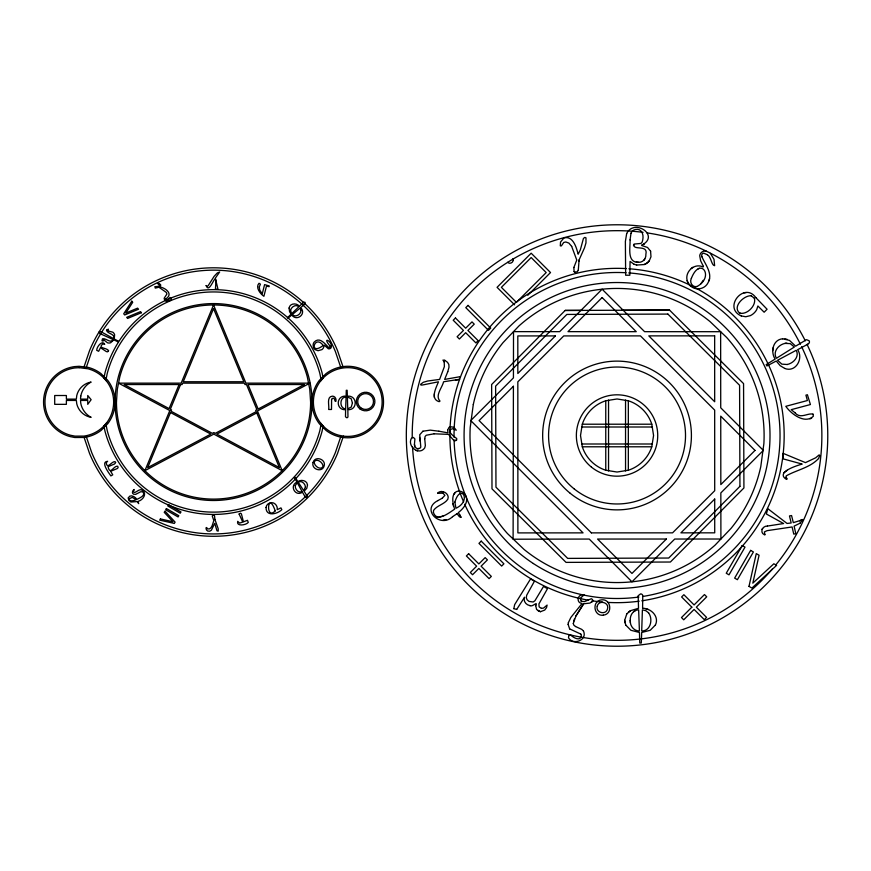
<?xml version="1.0" encoding="UTF-8"?>
<svg xmlns="http://www.w3.org/2000/svg" width="871" height="871" viewBox="0 0 871 871"><rect width="100%" height="100%" fill="white"/><g stroke="black" fill="none" stroke-linecap="round" stroke-linejoin="round"><path stroke-width="1.31" d="M605.759 470.242L605.759 400.758L617.049 398.972L628.329 400.758A36.528 36.528 0 0 1 651.791 424.21L653.577 435.5L651.78 446.79A36.528 36.528 0 0 1 628.339 470.242L617.038 472.028L605.759 470.242A36.528 36.528 0 0 1 582.307 446.79L580.511 435.5L582.296 424.21A36.528 36.528 0 0 1 605.759 400.758M608.546 470.917L608.546 400.083M625.552 470.917L625.541 400.083M628.339 470.242L628.329 400.758M630.071 239.863C630.452 247.059 626.587 262.77 638.497 262.28C643.016 262.65 646.26 258.524 645.89 254.234C648.264 243.826 632.019 251.327 634.11 244.054L640.871 243.445L642.101 242.203C643.582 238.153 643.723 232.252 639.477 229.835C636.309 228.605 632.063 229.726 630.996 233.243M626.663 233.602C634.208 217.968 660.251 235.693 641.992 244.991L641.992 245.611L647.523 247.462L650.604 251.153M454.858 502.121L455.969 508.272C472.278 500.716 460.683 482.523 454.869 502.121M513.411 386.256L513.106 539.214L589.232 539.062L631.976 581.806L674.731 539.04L720.905 539.018L720.84 492.921L763.344 450.416L720.731 407.802L720.633 331.699L644.594 331.677L602.122 289.194L559.672 331.655L513.52 331.633L513.433 377.894L470.743 420.573L583.047 532.878L517.886 532.9L517.831 381.836L563.755 335.923L640.468 335.89L714.677 410.11L714.71 490.721L672.564 532.845L591.387 532.878M455.446 380.431L459.638 379.266L443.589 381.77C442.294 387.562 434.716 395.684 439.997 401.074L439.18 401.694C429.817 399.038 436.24 387.551 438.451 381.814L422.62 384.971L420.998 385.102L420.628 384.318L423.295 382.293L427.639 381.019L439.605 379.418L444.362 366.637L444.243 362.075M434.313 397.274L434.368 393.866M642.591 608.274L642.754 595.568A2.112 2.112 0 0 0 640.555 593.902L638.356 595.579M415.217 447.4L417.557 448.783L420.17 448.064L420.802 447.03L419.735 434.76L422.903 431.221M784.793 368.455L780.198 365.689L776.257 361.019L766.916 365.951L766.153 364.633L775.136 359.081C770.345 351.917 772.882 339.657 782.615 338.786M772.762 350.599L772.958 347.954M630.081 239.873L630.996 233.243M434.074 433.802L448.478 434.368L453.998 440.661L456.589 439.986L456.731 438.538C453.867 436.393 444.907 430.132 452.844 428.695L456.241 430.209L453.976 427.313L450.372 426.714M625.705 625.008L624.681 620.315L626.782 613.924M767.427 526.073C762.484 525.67 759.468 532.529 764.303 534.696L764.912 534.718M703.398 266.374L703.039 267.005C694.612 262.596 684.704 271.752 687.165 280.516A10.496 10.496 0 0 0 690.583 285.993C695.82 290.968 704.966 289.205 708.058 282.705C713.175 273.81 705.401 264.73 701.906 256.738M638.203 596.842L638.345 595.568M433.388 512.322L433.627 510.286C437.242 505.278 444.352 504.374 447.825 499.235L448.217 497.069C447.629 492.278 441.423 489.829 437.721 492.866L437.754 493.334M415.227 447.411L414.433 444.406L414.901 438.93L413.42 437.449L411.471 438.244C406.833 446.006 418.918 456.143 424.743 447.901L425.353 445.549L424.732 438.701M573.303 623.451L575.949 615.96L583.635 603.777L589.983 603.07L592.737 600.914L592.552 599.564L591.387 598.715L584.528 601.611L581.186 601.186M630.266 620.326C629.853 615.296 633.228 609.874 638.639 609.831L639.412 630.985C633.75 631.094 629.777 625.694 630.266 620.315L630.419 622.645M568.121 624.365L568.393 622.591M633.533 245.611L633.674 244.718M424.732 438.701L425.102 436.491L426.267 435.239L434.085 433.802M573.847 267.484L574.098 271.578M691.345 278.372C689.211 282.269 692.467 287.768 697.007 286.515M578.29 270.217L579.008 261.071M104.27 376.457L104.966 372.951A112.403 112.403 0 0 1 322.107 372.951L322.803 376.468M106.208 378.591L107.209 373.55A110.073 110.073 0 0 1 319.864 373.55L321.214 380.322M321.203 423.774L319.864 430.524A110.073 110.073 0 0 1 107.209 430.524L105.87 423.763M323.141 425.952L322.107 431.134A112.403 112.403 0 0 1 104.966 431.134L104.27 427.607M748.995 586.379L756.268 553.618L759.077 555.241L752.816 583.156L773.851 563.777L776.605 565.366L751.923 588.067L748.984 586.368M447.607 430.263L448.99 427.421L450.383 426.725M447.759 371.743L449.022 367.17L448.826 364.459L447.531 362.336L444.787 360.3M708.994 280.756L709.582 278.742M655.417 625.008C659.543 616.516 650.975 608.154 642.58 608.274M84.117 366.615L89.528 350.675A134.221 134.221 0 0 1 337.545 350.675L342.956 366.604A35.755 35.755 0 0 1 383.523 401.879A35.755 35.755 0 0 1 343.261 437.514L338.667 436.621A35.755 35.755 0 0 1 326.135 430.503L319.494 423.937A35.755 35.755 0 0 1 319.298 380.398L325.863 373.768A35.755 35.755 0 0 1 338.351 367.54L342.956 366.604M86.414 367.061L91.684 351.568A131.902 131.902 0 0 1 335.4 351.568L340.757 367.344M340.757 436.709L335.4 452.517A131.902 131.902 0 0 1 91.684 452.517L86.316 436.73M342.956 437.46L337.545 453.41A134.221 134.221 0 0 1 89.528 453.41L84.117 437.471L74.808 437.514L70.213 436.621A35.755 35.755 0 0 1 74.481 366.615L79.141 366.277L88.407 367.453A35.755 35.755 0 0 1 100.949 373.572L107.579 380.137A35.755 35.755 0 0 1 107.786 423.676L101.221 430.307A35.755 35.755 0 0 1 88.733 436.534L84.149 437.471M535.741 605.65C538.289 600.271 532.116 607.751 529.655 605.541M573.564 621.306L574.435 618.954M573.847 267.495L576.776 260.081L571.67 246.395M626.663 233.602L625.378 241.452L625.65 275.225L629.82 275.236L630.071 261.398L634.132 264.283M568.404 622.602L570.864 617.452L582.1 603.429C575.698 602.982 577.647 593.695 583.516 594.762L583.918 594.98M447.759 371.732L444.635 379.418L460.182 376.675M460.073 515.262L458.288 512.627C483.024 493.226 444.068 477.526 454.651 509.154C449.186 512.714 436.643 522.959 433.388 512.322M691.356 278.382C700.208 255.584 715.015 276.782 697.007 286.505M578.975 260.146L584.495 247.865L585.976 242.889L585.987 237.859L584.768 237.38L583.428 238.491L580.336 249.857L578.137 254.234C576.537 247.778 573.042 235.301 563.907 237.979L560.532 242.051L560.303 245.872L561.403 245.894L563.722 242.454L565.834 241.986L568.883 243.085L571.681 246.406M636.668 265.045L644.137 264.544A10.898 10.898 0 0 0 649.341 260.669L650.975 256.771L650.593 251.142M761.994 529.372L762.528 528.425M818.544 458.549L819.785 455.631L819.154 454.88L815.648 457.819L805.468 462.621L783.083 453.334L783.094 458.865L802.191 464.08C796.769 465.571 775.103 472.365 786.426 479.388L787.264 478.898L785.99 477.341M655.417 625.008L650.223 630.288L641.698 632.477L641.296 643.027L639.771 643.027L639.456 632.477L630.92 630.288L625.694 625.008M575.96 615.971L583.646 603.788M578.279 270.206L577.288 271.785L574.806 272.111M460.879 517.428L460.062 515.262M461.14 517.047L459.518 516.906L457.068 513.705M700.785 283.837L703.235 280.32M591.855 602.144L592.737 600.903M643.963 260.179L644.812 259.025M453.987 494.195L455.119 492.648M103.725 426.224L106.676 422.827M320.397 381.248L323.348 377.851M626.782 613.924L630.441 610.713L638.53 608.274L638.203 596.842M818.533 458.549C809.976 467.781 796.769 469.883 786.219 475.871L786.001 477.352M565.159 310.446L491.636 384.503L491.995 488.849L566.041 562.383L670.398 562.024L743.921 487.967L743.562 383.61L669.516 310.087L565.159 310.446L582.786 310.392M739.925 486.323L668.732 558.039L567.674 558.387L495.969 487.183L495.621 386.136L566.825 314.431L667.883 314.083M516.405 302.357L546.193 272.569L531.168 257.544L501.391 287.343L516.405 302.357M527.772 295.291L550.526 272.547L531.168 253.2L497.069 287.321L514.565 304.828M513.411 386.267L479.094 420.573L591.398 532.878M468.642 553.716L466.388 555.959L476.611 566.183L470.307 572.497L472.55 574.74L478.854 568.436L489.077 578.649L491.331 576.406L481.097 566.183L487.412 559.879L485.158 557.625L478.854 563.929L468.631 553.716M691.846 607.174L681.481 617.55L683.724 619.804L694.1 609.428L704.323 619.651L706.555 617.397L696.343 607.174L706.719 596.809L704.465 594.555L694.089 604.931L683.877 594.708L681.623 596.962L691.846 607.185M764.912 534.718L764.4 531.898L767.057 530.668L792.098 526.955L793.753 534.097L795.822 533.683L794.102 526.138L800.024 523.21M516.677 609.439L524.592 597.201C522.992 600.968 525.932 604.801 529.666 605.552M800.024 523.199L802.659 519.791L793.307 522.633L791.576 515.556L789.485 515.937L791.173 522.981L787.025 523.438L767.808 508.664L766.382 514.01L783.606 523.547L767.416 526.062M794.994 412.778L791.184 409.675L810.422 404.536L807.395 394.737L805.925 395.14L807.384 400.54L785.805 406.311C791.162 414.019 804.989 424.471 813.383 416.207L812.959 414.117M455.511 440.802L456.589 439.975M807.722 344.241L808.745 343.49A2.112 2.112 0 0 0 809.094 340.746L806.535 339.668L795.626 346.168L789.474 340.387L782.604 338.775M783.911 472.681L787.177 470.275M628.416 612.193L630.441 610.723M691.226 268.464L692.87 267.299M457.068 513.716L452.55 516.677M442.294 498.168L444.896 495.359L443.034 493.138M437.852 500.618C420.53 509.339 440.291 528.708 452.561 516.688M633.631 611.649L635.068 610.745M807.722 344.252L797.651 349.685C803.683 358.482 795.811 372.821 784.782 368.455M437.852 500.618L442.305 498.179M799.556 520.793L802.256 519.497M698.139 268.856L699.402 268.312M785.021 343.392C778.522 344.676 772.468 351.786 776.409 358.286L794.341 347.039L790.258 343.62L785.011 343.392L786.861 343.109M641.992 245.001L644.507 243.956M422.892 431.21L430.252 430.143L438.897 431.221M809.91 418.875L811.641 418.222M603.363 615.144C613.151 614.12 611.072 598.399 601.382 599.879C591.616 600.957 593.619 616.668 603.374 615.155M755.908 297.708C744.248 281.159 722.505 307.801 741.286 315.944M787.232 364.503C793.383 363.218 799.698 356.762 796.225 350.294L777.553 360.267L781.842 364.132L787.242 364.514M439.038 517.134L442.958 516.035M516.688 609.45L513.814 608.644M443.208 520.15L446.104 519.541M743.932 292.863L746.24 292.569M535.73 605.65L536.601 609.515L540.488 611.692L544.723 610.07L546.531 607.642L547.108 605.084L543.537 608.078L541.446 608.372M417.547 448.772L418.995 448.652M706.239 251.109L703.899 251.131A5.433 5.433 0 0 0 699.718 255.758L700.665 260.854L703.398 266.384M622.09 310.261L669.516 310.087M582.296 424.21L651.791 424.21M581.632 426.997L652.455 426.997M581.632 444.003L652.455 444.003M582.296 446.79L651.791 446.79M443.034 493.138L437.743 493.334M440.704 491.56L443.317 491.669M636.287 262.095L638.487 262.28M751.172 295.759C743.986 295.204 732.043 306.81 739.588 313.048C746.839 315.269 756.616 305.503 754.373 298.241M438.886 431.21L448.021 432.865L447.607 430.252M784.869 338.83L787.188 339.374M416.077 450.449L417.568 450.851M741.275 315.944L745.772 316.739L750.334 315.65A14.524 14.524 0 0 0 756.714 309.641L757.89 305.982L764.139 312.221L767.09 309.249L755.897 297.697M634.121 264.283L636.679 265.045M645.596 608.753L648.274 609.558M436.273 516.677L437.558 517.091M444.787 360.311L442.925 360.071L444.254 362.075M538.158 610.865L540.477 611.692M739.577 313.048L740.807 313.538M751.161 295.759L754.384 298.252M541.446 608.383L539.149 606.891L538.909 603.93L547.478 588.687L543.537 586.423L534.903 600.783L533.117 601.992L529.035 601.393L527.107 599.781L526.313 597.8L526.672 595.274L534.446 581.175L530.559 578.932L514.663 604.616L513.825 608.655M575.524 626.51L581.774 629.395L583.505 631.105M794.983 412.778C800.482 419.343 807.526 412.778 812.959 414.128M569.612 628.873L580.783 634.077M507.63 262.334C509.971 264.893 514.402 261.888 513.008 258.763L513.269 260.004M707.35 254.713L703.626 253.145A2.275 2.275 0 0 0 701.688 255.366L701.906 256.749M574.087 271.578L574.806 272.122M575.524 626.51L573.793 625.084L573.292 623.44M667.872 314.072L739.588 385.287L739.936 486.334M648.623 612.901L645.977 610.778L642.395 609.82L641.709 630.985C650.746 631.127 653.163 619.031 648.612 612.89M707.339 254.713C711.182 256.662 711.455 265.568 714.634 265.709L713.991 259.297L710.388 253.319M581.197 601.197L580.217 598.388L583.908 594.98M320.604 423.088L323.577 426.452M103.497 377.622L106.48 380.986M569.623 628.873L568.121 624.355M580.772 634.077L581.349 635.155C581.001 641.894 573.597 637.931 570.81 635.133L568.785 635.678L568.502 637.757C572.9 645.661 587.696 640.261 583.494 631.094M452.887 503.732L453.573 506.421M419.572 437.449L420.268 441.488M624.692 620.326L624.943 622.776M414.444 444.406L414.607 446.05M578.965 260.135L579.008 261.082M312.003 402.043L312.003 402.206A98.467 98.467 0 0 1 164.162 487.227A98.467 98.467 0 0 1 164.456 316.685A98.467 98.467 0 0 1 312.003 402.206M807.047 344.372A210.728 210.728 0 0 1 602.275 645.705A210.728 210.728 0 0 1 441.641 318.71A210.728 210.728 0 0 1 805.294 340.811M801.614 346.691A204.827 204.827 0 0 1 775.821 564.887M772.392 568.992A204.827 204.827 0 0 1 412.538 446.943M412.233 437.547A204.827 204.827 0 0 1 643.07 232.339M647.055 232.884A204.827 204.827 0 0 1 800.427 344.274M628.753 272.917A163.008 163.008 0 0 1 642.929 596.439M638.922 597.027A163.008 163.008 0 0 1 454.096 439.942M454.041 437.242A163.008 163.008 0 0 1 626.075 272.743M628.916 268.758A167.167 167.167 0 0 1 641.807 600.816M639.216 601.186A167.167 167.167 0 0 1 607.784 602.405M602.558 602.035A167.167 167.167 0 0 1 592.106 600.794M588.219 600.152A167.167 167.167 0 0 1 464.657 504.211M463.601 501.827A167.167 167.167 0 0 1 626.303 268.595M690.594 285.993A10.496 10.496 0 0 1 687.165 280.516M649.331 260.658A10.898 10.898 0 0 1 644.137 264.544M116.464 401.869L116.464 402.043A97.073 97.073 0 0 0 213.46 499.105A97.073 97.073 0 0 0 310.609 402.206L309.782 389.37L307.3 376.914A97.073 97.073 0 0 0 119.773 376.914L117.302 389.37L116.464 401.869M307.517 484.984L306.799 488.261L304.11 491.211L307.278 496.35L306.788 497.559L305.481 497.417L302.455 492.202C295.28 497.08 289.085 485.637 296.935 482.109L294.496 477.733L295.117 477.362L297.849 481.565C301.214 479.235 307.038 480.378 307.517 484.984M330.338 346.386L329.314 348.052C325.362 344.709 320.049 336.119 314.224 342.053A4.878 4.878 0 0 0 313.114 344.916L313.375 347.115A4.986 4.986 0 0 0 315.139 349.641L318.046 350.708L321.965 349.609A4.954 4.954 0 0 0 323.642 347.3L324.328 345.177L328.28 348.759A2.58 2.58 0 0 0 331.078 347.801C333.593 341.813 320.691 335.095 330.338 346.386M214.887 519.377L218.196 528.741L218.207 531.125L216.988 530.831L214.745 523.351L211.403 530.178L209.78 531.201L207.712 531.07C205.229 530.004 205.741 524.973 207.625 528.947C211.991 529.916 212.687 523.34 213.831 520.575L212.263 516.057L212.894 514.859L214.538 515.763L214.887 519.377M106.578 330.153L106.567 330.588C107.95 334.018 115.44 333.843 113.666 338.645L100.796 331.644L99.109 331.982L99.849 333.539L113.197 339.603C110.432 343.903 106.055 337.806 102.484 338.797L101.983 340.811L103.018 341.149L103.758 339.864L107.547 342.815A4.986 4.986 0 0 0 110.628 342.749L113.807 339.864L118.108 341.813L118.412 341.203L114.253 338.971L114.624 334.704A4.986 4.986 0 0 0 112.827 332.199L108.189 330.958L108.342 329.118L106.578 330.153M266.058 507.477C265.764 517.026 277.457 514.14 281.834 509.655L280.963 507.869L277.196 509.677L277.239 507.858A6.903 6.903 0 0 0 275.323 504.157C272.34 500.967 266.384 503.155 266.058 507.477M128.298 497.918L128.701 500.194L130.911 502.044L137.368 501.565L138.652 503.645L138.064 501.337C142.888 500.259 147.678 493.465 142.049 490.177C139.055 487.847 134.559 495.109 133.241 491.309C136.769 486.595 129.812 492.246 133.601 494.195L135.713 494.336L140.786 491.734L142.822 491.865C146.208 495.501 139.447 498.07 136.834 499.377C135.31 496.601 129.877 493.781 128.298 497.918M290.533 310.37L291.622 313.712L298.884 306.755C295.977 303.805 291.186 306.908 290.533 310.37M345.591 409.708L345.493 416.795L346.723 417.732A1.176 1.176 0 0 0 347.954 416.795L347.856 409.708C358.025 410.306 357.404 395.009 347.366 396.185L347.137 390.284L346.288 390.284L346.114 396.185C336.064 394.999 335.4 410.295 345.591 409.708M305.471 487.02L303.652 490.623L298.209 482.175C301.584 480.063 305.22 483.666 305.471 487.02M346.081 397.013L345.645 408.837C339.135 408.575 339.483 396.838 346.081 397.013M259.286 286.929L259.743 290.152L262.269 293.777L264.588 284.61L269.248 285.971L269.074 286.679L266.504 286.026L263.902 296.303C260.211 293.81 255.159 287.321 259.025 283.271L260.418 284.153L259.286 286.929M165.795 298.96L166.546 300.441L167.744 300.539L170.041 297.512L171.467 298.143C171.173 302.172 164.162 302.781 164.14 298.274L166.927 294.006L166.317 292.427L158.925 287.234L155.288 288.116L154.831 286.646C156.432 286.581 161.32 286.592 158.783 284.033C154.102 282.65 164.162 283.706 159.48 286.799C165.751 287.953 173.656 294.05 165.795 298.96M301.018 310.435C301.018 314.409 295.367 317.98 292.351 314.529L300.081 308.094L301.018 310.435M295.236 485.626C294.823 489.11 298.481 493.53 302.117 491.549L297.272 482.73L295.236 485.626M289.074 308.051L289.575 311.72L291.099 314.191L287.495 317.675L287.974 318.22L291.807 314.986C296.761 322.02 306.821 313.745 300.658 307.637L305.198 303.674L305.09 302.368L303.805 302.117L299.374 306.2C296.543 302.738 289.901 303.097 289.074 308.051M129.06 498.767C129.246 502.262 134.308 500.596 136.203 499.693L132.25 497.395L129.06 498.767M239.111 514.053L242.759 522.077L239.634 523.112L237.696 521.315C236.052 526.683 245.818 525.289 248.279 522.448L247.484 520.314L243.445 521.816L241.387 513.814L240.407 513.182L239.111 514.053M597.223 606.151C595.296 612.672 605.955 615.547 607.512 608.905C609.493 602.34 598.823 599.531 597.223 606.151M80.774 396.098L80.502 399.114L87.742 399.114L87.742 395.51L91.128 399.691L87.742 404.34L87.742 400.442L80.513 400.442L80.774 403.295A19.924 19.924 0 0 0 91.128 417.34A17.91 17.91 0 0 1 76.757 403.839L76.354 400.442L66.381 400.442L66.381 404.34L54.699 404.34L54.699 395.51L66.381 395.51L66.381 399.114L76.343 399.114L76.757 395.554A17.91 17.91 0 0 1 91.128 382.042A19.924 19.924 0 0 0 80.774 396.098M331.601 399.419L331.503 409.479L328.661 409.479C329.532 405.766 326.179 396.74 332.363 396.153C335.063 396.044 336.544 398.972 335.879 401.335C334.312 402.391 335.281 396.849 332.45 398.363L331.601 399.419M352.439 402.968L351.231 407.116L347.747 408.837L347.366 397.013L351.144 398.689L352.439 402.968M473.291 404.482L470.22 427.356A147.057 147.057 0 0 0 507.466 533.564L524.146 549.503A147.057 147.057 0 0 0 715.113 545.094L731.041 528.392A147.057 147.057 0 0 0 760.797 466.518L763.878 443.644A147.057 147.057 0 0 0 726.632 337.436L709.941 321.497A147.057 147.057 0 0 0 518.985 325.917L503.046 342.608A147.057 147.057 0 0 0 473.301 404.492M313.059 462.555C310.98 469.338 322.346 473.084 324.164 465.887C326.233 459.137 314.867 455.381 313.059 462.555M275.214 510.874C265.1 521.337 267.756 489.034 275.214 510.874M115.593 462.555L114.58 463.982L108.048 466.714C110.192 476.045 113.48 465.408 117.727 466.246L118.151 467.662L117.226 468.576L110.693 471.298L112.74 474.837L110.878 475.914C108.897 473.062 100.219 461.761 107.623 461.303L106.24 462.632C106.959 470.177 111.575 461.14 115.07 461.652L115.593 462.555M108.559 350.719L107.612 351.851L106.338 351.59L100.459 347.66L98.652 351.285L96.725 350.338C96.594 346.8 102.419 339.57 104.738 344.317L102.854 343.903C96.975 348.672 107.057 347.518 108.559 350.719M323.217 345.46C308.476 356.718 314.333 333.517 323.217 345.46M314.322 461.63C313.397 465.343 320.321 470.797 322.901 466.812C323.794 463.122 316.892 457.667 314.322 461.63M206.155 285.557C210.009 296.543 217.674 263.434 215.409 288.932L218.011 289.346L215.333 278.154L219.688 271.959L217.325 272.939L214.114 276.347L208.191 285.666L207.276 286.319L206.155 285.557M179.078 384.536L169.105 408.608L124.096 384.536L179.078 384.536M169.801 410.568L144.902 470.678L213.82 434.117L282.182 470.678L257.446 410.97L309.902 383.142L245.916 383.142L213.537 304.97L181.157 383.142L118.532 383.142L169.801 410.568M180.58 384.536L170.335 409.272L171.565 409.925L171.032 411.221L212.339 433.323L213.831 432.539L215.311 433.323L256.205 411.624L255.671 410.339L256.912 409.675L246.493 384.536L244.991 384.536L244.413 383.142L182.67 383.142L182.093 384.536L180.58 384.536M170.498 412.516L147.667 467.629L210.858 434.106L170.498 412.516M213.537 308.606L183.248 381.748L243.836 381.748L213.537 308.606M160.427 518.931L159.72 520.161L174.342 523.427L175.104 522.121L164.957 511.07L164.238 512.322L172.894 521.729L160.427 518.931M166.415 508.555L165.697 509.785L178.087 516.939L178.795 515.708L166.415 508.555M168.582 504.799L167.874 506.029L180.253 513.182L180.972 511.952L168.582 504.799M742.244 545.529L726.251 573.249L729.005 574.838L744.999 547.119L742.244 545.529M750.639 550.374L734.645 578.104L737.399 579.694L753.393 551.964L750.639 550.374M131.771 301.181L123.726 313.8L124.695 314.964L138.533 309.238L137.607 308.138L125.805 313.048L132.708 302.291L131.771 301.181M455.457 317.98L453.214 320.234L463.437 330.457L457.112 336.75L459.376 339.015L465.669 332.689L475.904 342.924L478.146 340.67L467.923 330.447L474.238 324.143L471.984 321.889L465.68 328.204L455.457 317.98M468.032 305.394L465.789 307.648L488.479 330.338L490.721 328.084L468.032 305.394M555.404 335.912L517.831 373.496L517.81 335.934L555.404 335.912M602.122 297.544L568.012 331.644L636.244 331.677L602.122 297.544M481.217 541.131L478.974 543.384L501.663 566.074L503.906 563.82L481.217 541.131M666.38 539.029L631.965 573.445L597.571 539.062L666.38 539.029M754.994 450.416L720.829 484.581L720.742 416.164L754.994 450.416M714.71 499.061L680.915 532.845L714.721 532.834L714.71 499.061M304.306 384.536L258.143 409.022L248.006 384.536L304.306 384.536M256.749 412.919L216.792 434.117L279.395 467.607L256.749 412.919M141.44 312.711L127.602 318.427L126.676 317.327L140.525 311.622L141.44 312.711M79.152 367.671L74.666 367.987A34.372 34.372 0 0 0 70.573 435.271L74.982 436.131L83.954 436.088A34.372 34.372 0 0 0 88.047 368.803L79.152 367.671M714.656 335.858L648.808 335.879L714.677 401.749L714.656 335.858M343.435 436.131L339.026 435.271A34.372 34.372 0 0 1 322.314 378.939A34.372 34.372 0 0 1 380.006 390.132A34.372 34.372 0 0 1 343.435 436.131M359.952 408.902A9.287 9.287 0 0 0 374.824 402.75A9.287 9.287 0 0 0 362.053 392.952A9.287 9.287 0 0 0 359.952 408.902M361.661 408.368A7.893 7.893 0 0 0 373.507 401.531A7.893 7.893 0 0 0 361.661 394.694A7.893 7.893 0 0 0 361.661 408.368M533.346 563.526A152.958 152.958 0 0 0 769.768 443.97A152.958 152.958 0 0 0 548.011 298.993A152.958 152.958 0 0 0 533.346 563.526M570.233 493.302A74.373 74.373 0 0 0 690.496 447.128A74.373 74.373 0 0 0 590.386 366.06A74.373 74.373 0 0 0 570.233 493.302M573.956 488.718A68.471 68.471 0 0 0 684.671 446.213A68.471 68.471 0 0 0 592.509 371.579A68.471 68.471 0 0 0 573.956 488.718M591.442 467.117A40.687 40.687 0 0 0 657.224 441.858A40.687 40.687 0 0 0 602.46 397.514A40.687 40.687 0 0 0 591.442 467.117"/></g></svg>
